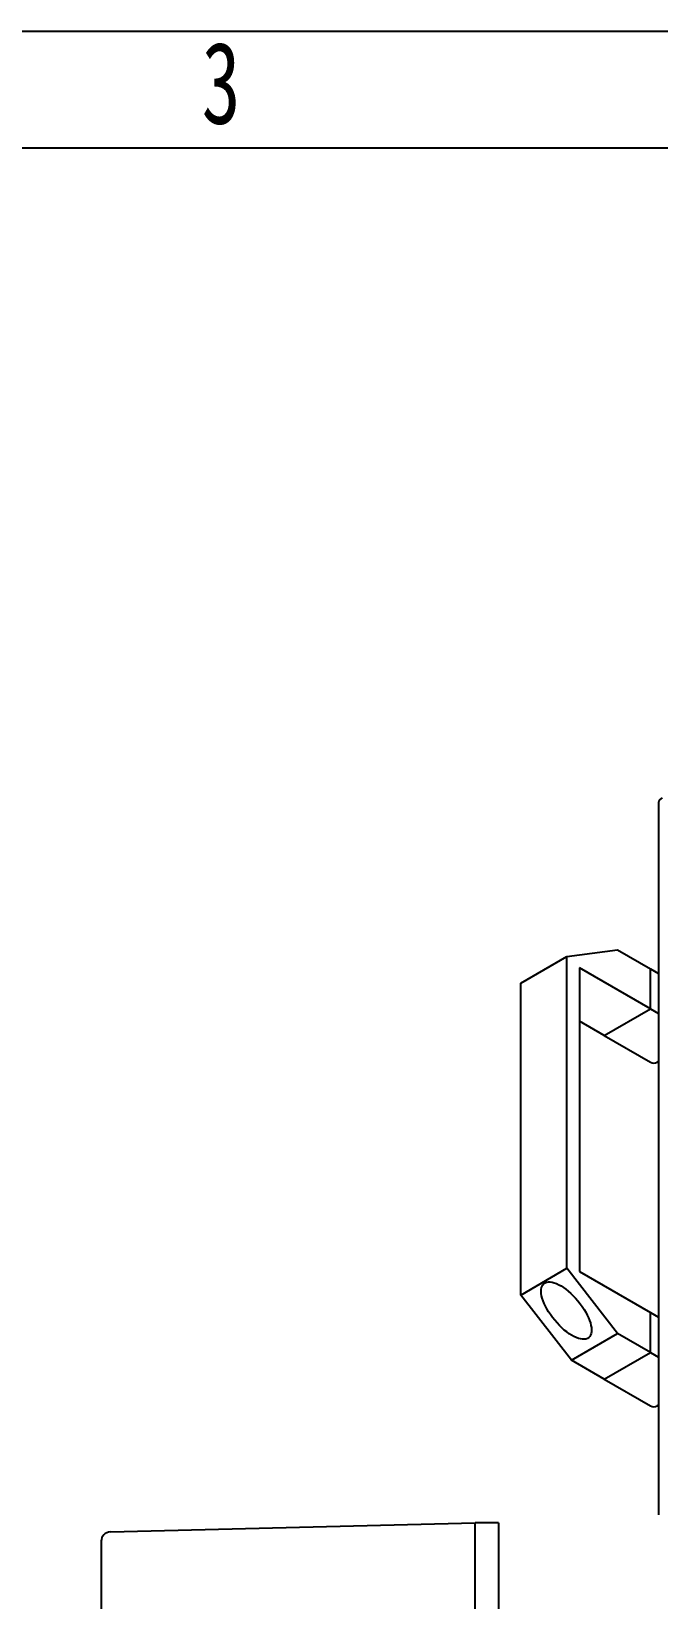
# Model space of a CAD drawing. Header units: millimetres. Extents: x 0 to 210, y 0 to 297.
# Drawn here: x 132.4 to 159.3, y 229.9 to 297 of the extents above; entities that cross this region are included whole.
import ezdxf

# ---------------------------------------------------------------- set-up
doc = ezdxf.new("R2010")
doc.units = ezdxf.units.MM
doc.layers.add('图框', color=7, linetype='Continuous')
doc.styles.add('SLDTEXTSTYLE5', font='TXT', dxfattribs={"width": 0.7})

msp = doc.modelspace()

# ---------------------------------------------------------------- linework, layer by layer
at = {"color": 7, "linetype": 'Continuous', "lineweight": 25}
for p, q in [((159.2619, 264.0171), (159.2619, 233.5601)), ((155.3425, 257.434), (157.5105, 257.7231)), ((157.5105, 257.7231), (158.9134, 256.9132)), ((153.3626, 256.291), (155.3425, 257.434)), ((155.3425, 244.1028), (155.3425, 257.434)), ((158.9134, 255.1984), (155.8729, 256.9537)), ((155.8729, 256.9537), (155.8729, 243.9707)), ((158.9134, 255.1984), (158.9134, 256.9132)), ((158.9134, 256.9132), (159.2619, 256.712)), ((153.3626, 242.9598), (153.3626, 256.291)), ((156.9335, 254.0555), (158.9134, 255.1984)), ((158.9134, 255.1984), (159.2619, 254.9972)), ((156.9335, 254.0555), (155.8729, 254.6678)), ((156.9335, 254.0555), (158.9134, 252.9125)), ((159.2619, 252.9504), (159.1963, 252.9125)), ((153.3626, 242.9598), (155.3425, 244.1028)), ((157.5105, 241.3106), (155.3425, 244.1028)), ((155.8729, 243.9707), (158.9134, 242.2154)), ((155.5306, 240.1676), (153.3626, 242.9598)), ((158.9134, 240.5007), (158.9134, 242.2154)), ((158.9134, 242.2154), (159.2619, 242.0142)), ((155.5306, 240.1676), (157.5105, 241.3106)), ((158.9134, 240.5007), (157.5105, 241.3106)), ((156.9335, 239.3577), (155.5306, 240.1676)), ((156.9335, 239.3577), (158.9134, 240.5007)), ((158.9134, 240.5007), (159.2619, 240.2995)), ((156.9335, 239.3577), (158.9134, 238.2148)), ((159.2619, 238.2527), (159.1963, 238.2148)), ((135.8054, 232.8298), (151.4154, 233.22)), ((152.4154, 233.22), (151.4154, 233.22)), ((152.4154, 233.22), (152.4154, 216.02)), ((135.4154, 232.4299), (135.4154, 218.62))]:
    msp.add_line(p, q, dxfattribs=at)
at = {"color": 8, "linetype": 'Continuous', "lineweight": 25}
msp.add_line((151.4154, 216.02), (151.4154, 233.22), dxfattribs=at)
at = {"color": 7, "linetype": 'Continuous', "lineweight": 25}
for centre, radius, start, end in [((159.5122, 263.9921), 0.2515, 114.374658, 174.305201), ((159.0548, 253.1854), 0.3074, 242.609672, 297.390328), ((159.0548, 238.4877), 0.3074, 242.609672, 297.390328), ((135.8154, 232.4299), 0.4, 91.432096, 180)]:
    msp.add_arc(centre, radius, start, end, dxfattribs=at)
msp.add_ellipse((155.3141, 242.293), major_axis=(-0.9579, 1.157), ratio=0.4298644, dxfattribs=at)
at = {"layer": '图框'}
msp.add_line((210, 297), (0, 297), dxfattribs=at)
at = {"layer": '图框', "lineweight": 25}
msp.add_line((205, 292), (25, 292), dxfattribs=at)

# ---------------------------------------------------------------- texts
at = {"color": 7, "linetype": 'Continuous', "lineweight": 0, "insert": (140.5444, 296.5478), "char_height": 3.5, "attachment_point": 2, "style": 'SLDTEXTSTYLE5'}
msp.add_mtext('3', dxfattribs=at)

doc.saveas('drawing.dxf')
